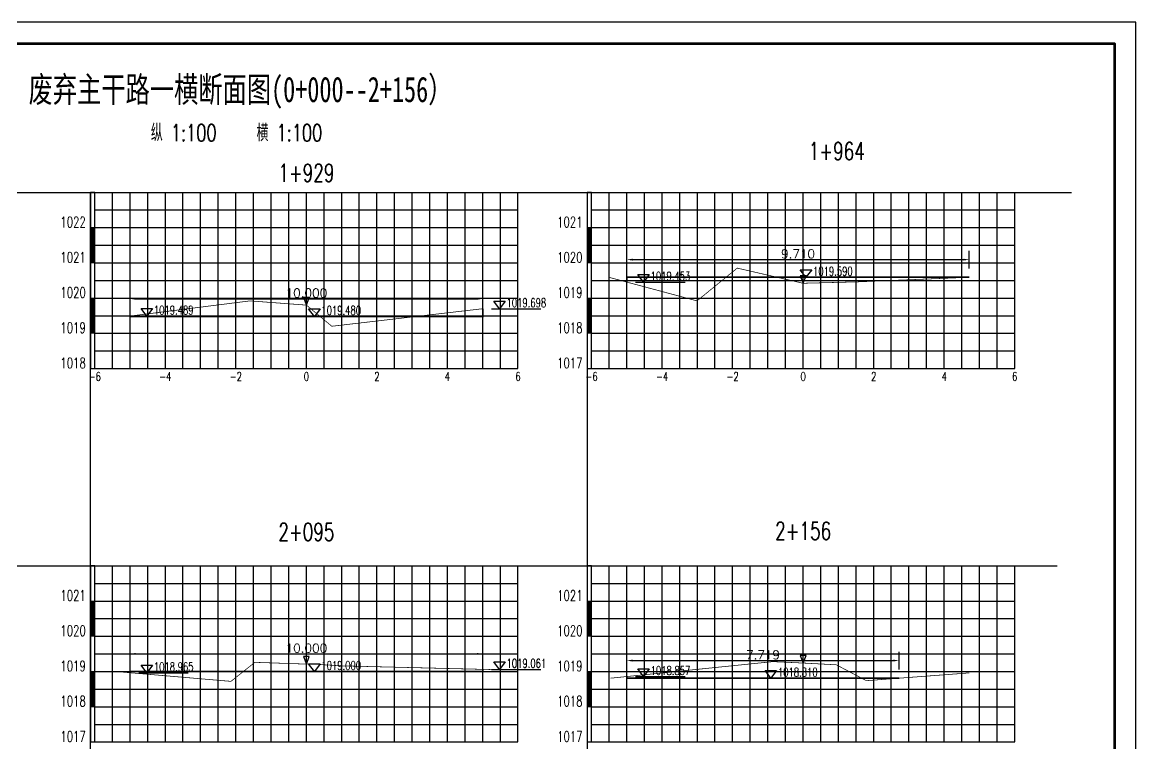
# Model space of a CAD drawing. Extents: x 695776 to 1250176, y 4443437 to 9025597.
# Drawn here: x 872910 to 904484, y 4616152 to 4636624 of the extents above; entities that cross this region are included whole.
import ezdxf
from ezdxf.enums import TextEntityAlignment as Align

# ---------------------------------------------------------------- set-up
doc = ezdxf.new("R2010")
doc.units = 0
doc.header["$LTSCALE"] = 0.5
doc.header["$PDSIZE"] = 0.2
doc.linetypes.add('ACAD_ISO07W100', pattern=[3.5, 0.5, -3])
doc.linetypes.add('CENTER2', pattern=[28.575, 19.05, -3.175, 3.175, -3.175])
doc.layers.get('0').update_dxf_attribs({"linetype": 'CONTINUOUS'})
doc.layers.get('Defpoints').update_dxf_attribs({"linetype": 'CONTINUOUS'})
for name, color, linetype in [('KEDU', 7, 'CONTINUOUS'), ('MIGE', 4, 'ACAD_ISO07W100'), ('MIGE1', 11, 'CONTINUOUS'), ('SANJIAO', 212, 'CONTINUOUS'), ('SHEJI', 1, 'CONTINUOUS'), ('YUANSHI', 2, 'CONTINUOUS'), ('YUANSHI1', 73, 'CONTINUOUS'), ('ZHOUXIAN', 20, 'CENTER2'), ('图框', 7, 'CONTINUOUS'), ('辅助线', 3, 'CONTINUOUS')]:
    doc.layers.add(name, color=color, linetype=linetype)
doc.styles.get("Standard").update_dxf_attribs({"font": 'rs.shx', "bigfont": 'hztxt.shx'})
doc.styles.add('仿宋', font='仿宋_GB2312.ttf', dxfattribs={"width": 0.7})
doc.dimstyles.get("Standard").update_dxf_attribs({"dimtxt": 0.18, "dimasz": 0.18, "dimexe": 0.18, "dimexo": 0.0625, "dimgap": 0.09, "dimtad": 0, "dimtih": 1, "dimtoh": 1, "dimdec": 4, "dimzin": 0, "dimdsep": 46, "dimtxsty": 'Standard', "dimcen": 0.09, "dimadec": 0, "dimazin": 0, "dimtfac": 1, "dimtdec": 4, "dimtofl": 0, "dimtmove": 0, "dimatfit": 3, "dimfxl": 0, "dimtolj": 1, "dimtzin": 0, "dimarcsym": 0})

# ---------------------------------------------------------------- blocks, each defined once
blk = doc.blocks.new('zhunghao')
blk.add_lwpolyline([(0, 0), (0.33, 0.86), (-0.33, 0.86), (0, 0)])
blk = doc.blocks.new('ele_sym08')
blk.add_line((0, 0), (5.6, 0))
blk.add_lwpolyline([(0.9, 0), (0.25, 0.86), (1.55, 0.86), (0.9, 0)])
at = {"width": 0.7}
blk.add_attdef('ELEVAT', (1.7, 0.18), '', height=1, dxfattribs=at)
blk = doc.blocks.new('*D588')
at = {"color": 0, "lineweight": -2}
for p, q in [((875967, 4628528), (875967, 4629028)), ((885967, 4628528), (885967, 4629028)), ((876129, 4628778), (885804, 4628778))]:
    blk.add_line(p, q, dxfattribs=at)
at = {"color": 0}
for points in [[(876129, 4628805), (876129, 4628751), (875967, 4628778)], [(885804, 4628805), (885804, 4628751), (885967, 4628778)]]:
    blk.add_solid(points, dxfattribs=at)
at = {"layer": 'Defpoints', "color": 0}
for p in [(885967, 4628778), (875967, 4628278), (885967, 4628278)]:
    blk.add_point(p, dxfattribs=at)
at = {"color": 0, "insert": (880967, 4628941), "char_height": 250, "attachment_point": 5}
blk.add_mtext('\\A1;10.000', dxfattribs=at)
blk = doc.blocks.new('bc1_100')
blk.add_lwpolyline([(0.064, 1), (-0.063, 1), (-0.063, 0), (0.064, 0)], close=True)
at = {"width": 0.7}
blk.add_attdef('BC', text='', height=0.3, dxfattribs=at).set_placement((-0.193, 0.007), align=Align.RIGHT)
blk = doc.blocks.new('bc0_100')
for p, q in [((-0.063, 1), (-0.063, 0)), ((0.063, 0), (0.063, 1))]:
    blk.add_line(p, q)
at = {"const_width": 0.126}
blk.add_lwpolyline([(0, 1), (0, 0)], dxfattribs=at)
at = {"width": 0.7}
blk.add_attdef('BC', text='', height=0.3, dxfattribs=at).set_placement((-0.193, 0.007), align=Align.RIGHT)
blk = doc.blocks.new('*D589')
at = {"color": 0, "lineweight": -2}
for p, q in [((890053, 4629638), (890053, 4630138)), ((899763, 4629638), (899763, 4630138)), ((890216, 4629888), (899601, 4629888))]:
    blk.add_line(p, q, dxfattribs=at)
at = {"color": 0}
for points in [[(890216, 4629915), (890216, 4629861), (890053, 4629888)], [(899601, 4629915), (899601, 4629861), (899763, 4629888)]]:
    blk.add_solid(points, dxfattribs=at)
at = {"layer": 'Defpoints', "color": 0}
for p in [(899763, 4629888), (890053, 4629388), (899763, 4629388)]:
    blk.add_point(p, dxfattribs=at)
at = {"color": 0, "insert": (894908, 4630051), "char_height": 250, "attachment_point": 5}
blk.add_mtext('\\A1;9.710', dxfattribs=at)
blk = doc.blocks.new('*D591')
at = {"color": 0, "lineweight": -2}
for p, q in [((875967, 4618452), (875967, 4618952)), ((885967, 4618452), (885967, 4618952)), ((876129, 4618702), (885804, 4618702))]:
    blk.add_line(p, q, dxfattribs=at)
at = {"color": 0}
for points in [[(876129, 4618729), (876129, 4618675), (875967, 4618702)], [(885804, 4618729), (885804, 4618675), (885967, 4618702)]]:
    blk.add_solid(points, dxfattribs=at)
at = {"layer": 'Defpoints', "color": 0}
for p in [(885967, 4618702), (875967, 4618202), (885967, 4618202)]:
    blk.add_point(p, dxfattribs=at)
at = {"color": 0, "insert": (880967, 4618864), "char_height": 250, "attachment_point": 5}
blk.add_mtext('\\A1;10.000', dxfattribs=at)
blk = doc.blocks.new('*D598')
at = {"color": 0, "lineweight": -2}
for p, q in [((890053, 4618262), (890053, 4618762)), ((897773, 4618262), (897773, 4618762)), ((890216, 4618512), (897610, 4618512))]:
    blk.add_line(p, q, dxfattribs=at)
at = {"color": 0}
for points in [[(890216, 4618539), (890216, 4618485), (890053, 4618512)], [(897610, 4618539), (897610, 4618485), (897773, 4618512)]]:
    blk.add_solid(points, dxfattribs=at)
at = {"layer": 'Defpoints', "color": 0}
for p in [(897773, 4618512), (890053, 4618012), (897773, 4618012)]:
    blk.add_point(p, dxfattribs=at)
at = {"color": 0, "insert": (893913, 4618674), "char_height": 250, "attachment_point": 5}
blk.add_mtext('\\A1;7.719', dxfattribs=at)

msp = doc.modelspace()

# ---------------------------------------------------------------- linework, layer by layer
at = {"layer": 'MIGE', "linetype": 'Continuous'}
for p, q in [((875466.9112, 4626798.018), (875466.9112, 4631798.018)), ((876466.9112, 4626798.018), (876466.9112, 4631798.018)), ((877466.9112, 4626798.018), (877466.9112, 4631798.018)), ((878466.9112, 4626798.018), (878466.9112, 4631798.018)), ((879466.9112, 4626798.018), (879466.9112, 4631798.018)), ((880466.9112, 4626798.018), (880466.9112, 4631798.018)), ((881466.9112, 4626798.018), (881466.9112, 4631798.018)), ((882466.9112, 4626798.018), (882466.9112, 4631798.018)), ((883466.9112, 4626798.018), (883466.9112, 4631798.018)), ((884466.9112, 4626798.018), (884466.9112, 4631798.018)), ((885466.9112, 4626798.018), (885466.9112, 4631798.018)), ((886466.9112, 4626798.018), (886466.9112, 4631798.018)), ((889553.446, 4626798.018), (889553.446, 4631798.018)), ((890553.446, 4626798.018), (890553.446, 4631798.018)), ((891553.446, 4626798.018), (891553.446, 4631798.018)), ((892553.446, 4626798.018), (892553.446, 4631798.018)), ((893553.446, 4626798.018), (893553.446, 4631798.018)), ((894553.446, 4626798.018), (894553.446, 4631798.018)), ((895553.446, 4626798.018), (895553.446, 4631798.018)), ((896553.446, 4626798.018), (896553.446, 4631798.018)), ((897553.446, 4626798.018), (897553.446, 4631798.018)), ((898553.446, 4626798.018), (898553.446, 4631798.018)), ((899553.446, 4626798.018), (899553.446, 4631798.018)), ((900553.446, 4626798.018), (900553.446, 4631798.018)), ((874966.9112, 4631298.018), (886966.9112, 4631298.018)), ((889053.446, 4631298.018), (901053.446, 4631298.018)), ((874966.9112, 4630298.018), (886966.9112, 4630298.018)), ((889053.446, 4630298.018), (901053.446, 4630298.018)), ((874966.9112, 4629298.018), (886966.9112, 4629298.018)), ((889053.446, 4629298.018), (901053.446, 4629298.018)), ((874966.9112, 4628298.018), (886966.9112, 4628298.018)), ((889053.446, 4628298.018), (901053.446, 4628298.018)), ((874966.9112, 4627298.018), (886966.9112, 4627298.018)), ((889053.446, 4627298.018), (901053.446, 4627298.018)), ((875466.9112, 4616201.7532), (875466.9112, 4621201.7532)), ((876466.9112, 4616201.7532), (876466.9112, 4621201.7532)), ((877466.9112, 4616201.7532), (877466.9112, 4621201.7532)), ((878466.9112, 4616201.7532), (878466.9112, 4621201.7532)), ((879466.9112, 4616201.7532), (879466.9112, 4621201.7532)), ((880466.9112, 4616201.7532), (880466.9112, 4621201.7532)), ((881466.9112, 4616201.7532), (881466.9112, 4621201.7532)), ((882466.9112, 4616201.7532), (882466.9112, 4621201.7532)), ((883466.9112, 4616201.7532), (883466.9112, 4621201.7532)), ((884466.9112, 4616201.7532), (884466.9112, 4621201.7532)), ((885466.9112, 4616201.7532), (885466.9112, 4621201.7532)), ((886466.9112, 4616201.7532), (886466.9112, 4621201.7532)), ((889553.446, 4616201.7532), (889553.446, 4621201.7532)), ((890553.446, 4616201.7532), (890553.446, 4621201.7532)), ((891553.446, 4616201.7532), (891553.446, 4621201.7532)), ((892553.446, 4616201.7532), (892553.446, 4621201.7532)), ((893553.446, 4616201.7532), (893553.446, 4621201.7532)), ((894553.446, 4616201.7532), (894553.446, 4621201.7532)), ((895553.446, 4616201.7532), (895553.446, 4621201.7532)), ((896553.446, 4616201.7532), (896553.446, 4621201.7532)), ((897553.446, 4616201.7532), (897553.446, 4621201.7532)), ((898553.446, 4616201.7532), (898553.446, 4621201.7532)), ((899553.446, 4616201.7532), (899553.446, 4621201.7532)), ((900553.446, 4616201.7532), (900553.446, 4621201.7532)), ((874966.9112, 4620701.7532), (886966.9112, 4620701.7532)), ((889053.446, 4620701.7532), (901053.446, 4620701.7532)), ((874966.9112, 4619701.7532), (886966.9112, 4619701.7532)), ((889053.446, 4619701.7532), (901053.446, 4619701.7532)), ((874966.9112, 4618701.7532), (886966.9112, 4618701.7532)), ((889053.446, 4618701.7532), (901053.446, 4618701.7532)), ((874966.9112, 4617701.7532), (886966.9112, 4617701.7532)), ((889053.446, 4617701.7532), (901053.446, 4617701.7532)), ((874966.9112, 4616701.7532), (886966.9112, 4616701.7532)), ((889053.446, 4616701.7532), (901053.446, 4616701.7532))]:
    msp.add_line(p, q, dxfattribs=at)
at = {"layer": 'MIGE1'}
for p, q in [((874966.9112, 4631798.018), (886966.9112, 4631798.018)), ((874966.9112, 4626798.018), (874966.9112, 4631798.018)), ((875966.9112, 4626798.018), (875966.9112, 4631798.018)), ((876966.9112, 4626798.018), (876966.9112, 4631798.018)), ((877966.9112, 4626798.018), (877966.9112, 4631798.018)), ((878966.9112, 4626798.018), (878966.9112, 4631798.018)), ((879966.9112, 4626798.018), (879966.9112, 4631798.018)), ((880966.9112, 4626798.018), (880966.9112, 4631798.018)), ((881966.9112, 4626798.018), (881966.9112, 4631798.018)), ((882966.9112, 4626798.018), (882966.9112, 4631798.018)), ((883966.9112, 4626798.018), (883966.9112, 4631798.018)), ((884966.9112, 4626798.018), (884966.9112, 4631798.018)), ((885966.9112, 4626798.018), (885966.9112, 4631798.018)), ((886966.9112, 4626798.018), (886966.9112, 4631798.018)), ((889053.446, 4631798.018), (901053.446, 4631798.018)), ((889053.446, 4626798.018), (889053.446, 4631798.018)), ((890053.446, 4626798.018), (890053.446, 4631798.018)), ((891053.446, 4626798.018), (891053.446, 4631798.018)), ((892053.446, 4626798.018), (892053.446, 4631798.018)), ((893053.446, 4626798.018), (893053.446, 4631798.018)), ((894053.446, 4626798.018), (894053.446, 4631798.018)), ((895053.446, 4626798.018), (895053.446, 4631798.018)), ((896053.446, 4626798.018), (896053.446, 4631798.018)), ((897053.446, 4626798.018), (897053.446, 4631798.018)), ((898053.446, 4626798.018), (898053.446, 4631798.018)), ((899053.446, 4626798.018), (899053.446, 4631798.018)), ((900053.446, 4626798.018), (900053.446, 4631798.018)), ((901053.446, 4626798.018), (901053.446, 4631798.018)), ((874966.9112, 4630798.018), (886966.9112, 4630798.018)), ((889053.446, 4630798.018), (901053.446, 4630798.018)), ((874966.9112, 4629798.018), (886966.9112, 4629798.018)), ((889053.446, 4629798.018), (901053.446, 4629798.018)), ((874966.9112, 4628798.018), (886966.9112, 4628798.018)), ((889053.446, 4628798.018), (901053.446, 4628798.018)), ((874966.9112, 4627798.018), (886966.9112, 4627798.018)), ((889053.446, 4627798.018), (901053.446, 4627798.018)), ((874966.9112, 4626798.018), (886966.9112, 4626798.018)), ((889053.446, 4626798.018), (901053.446, 4626798.018)), ((874966.9112, 4621201.7532), (886966.9112, 4621201.7532)), ((874966.9112, 4616201.7532), (874966.9112, 4621201.7532)), ((875966.9112, 4616201.7532), (875966.9112, 4621201.7532)), ((876966.9112, 4616201.7532), (876966.9112, 4621201.7532)), ((877966.9112, 4616201.7532), (877966.9112, 4621201.7532)), ((878966.9112, 4616201.7532), (878966.9112, 4621201.7532)), ((879966.9112, 4616201.7532), (879966.9112, 4621201.7532)), ((880966.9112, 4616201.7532), (880966.9112, 4621201.7532)), ((881966.9112, 4616201.7532), (881966.9112, 4621201.7532)), ((882966.9112, 4616201.7532), (882966.9112, 4621201.7532)), ((883966.9112, 4616201.7532), (883966.9112, 4621201.7532)), ((884966.9112, 4616201.7532), (884966.9112, 4621201.7532)), ((885966.9112, 4616201.7532), (885966.9112, 4621201.7532)), ((886966.9112, 4616201.7532), (886966.9112, 4621201.7532)), ((889053.446, 4621201.7532), (901053.446, 4621201.7532)), ((889053.446, 4616201.7532), (889053.446, 4621201.7532)), ((890053.446, 4616201.7532), (890053.446, 4621201.7532)), ((891053.446, 4616201.7532), (891053.446, 4621201.7532)), ((892053.446, 4616201.7532), (892053.446, 4621201.7532)), ((893053.446, 4616201.7532), (893053.446, 4621201.7532)), ((894053.446, 4616201.7532), (894053.446, 4621201.7532)), ((895053.446, 4616201.7532), (895053.446, 4621201.7532)), ((896053.446, 4616201.7532), (896053.446, 4621201.7532)), ((897053.446, 4616201.7532), (897053.446, 4621201.7532)), ((898053.446, 4616201.7532), (898053.446, 4621201.7532)), ((899053.446, 4616201.7532), (899053.446, 4621201.7532)), ((900053.446, 4616201.7532), (900053.446, 4621201.7532)), ((901053.446, 4616201.7532), (901053.446, 4621201.7532)), ((874966.9112, 4620201.7532), (886966.9112, 4620201.7532)), ((889053.446, 4620201.7532), (901053.446, 4620201.7532)), ((874966.9112, 4619201.7532), (886966.9112, 4619201.7532)), ((889053.446, 4619201.7532), (901053.446, 4619201.7532)), ((874966.9112, 4618201.7532), (886966.9112, 4618201.7532)), ((889053.446, 4618201.7532), (901053.446, 4618201.7532)), ((874966.9112, 4617201.7532), (886966.9112, 4617201.7532)), ((889053.446, 4617201.7532), (901053.446, 4617201.7532)), ((874966.9112, 4616201.7532), (886966.9112, 4616201.7532)), ((889053.446, 4616201.7532), (901053.446, 4616201.7532))]:
    msp.add_line(p, q, dxfattribs=at)
at = {"layer": 'SHEJI', "const_width": 50}
for points in [[(890053.446, 4629251.338), (890053.446, 4629388.018), (892864.7363, 4629388.018), (894314.1436, 4629388.018), (895053.446, 4629388.018), (899763.446, 4629388.018)], [(875966.9112, 4628286.894), (875966.9112, 4628278.018), (880966.9112, 4628278.018), (881350.9112, 4628278.018), (884094.9112, 4628278.018), (885966.9112, 4628278.018), (885966.9112, 4628495.6924)], [(875966.9112, 4618166.6462), (875966.9112, 4618201.7532), (879179.5038, 4618201.7532), (880966.9112, 4618201.7532), (885966.9112, 4618201.7532), (885966.9112, 4618263.0731)], [(890053.446, 4618058.7532), (890053.446, 4618011.7532), (895053.446, 4618011.7532), (896711.2237, 4618011.7532), (897772.5369, 4618011.7532)]]:
    msp.add_lwpolyline(points, dxfattribs=at)
at = {"layer": 'YUANSHI', "const_width": 20}
for points in [[(892864.7363, 4629388.018), (893183.446, 4629648.018), (894314.1436, 4629388.018)], [(889543.446, 4629388.018), (890053.446, 4629251.338)], [(875966.9112, 4628286.894), (879366.9112, 4628718.018), (880966.9112, 4628598.018), (881350.9112, 4628278.018)], [(875896.9112, 4628278.018), (875966.9112, 4628286.894)], [(884094.9112, 4628278.018), (885966.9112, 4628495.6924)], [(885966.9112, 4628495.6924), (885986.9112, 4628498.018)], [(879179.5038, 4618201.7532), (879506.9112, 4618461.7532), (880966.9112, 4618411.7532), (881316.9112, 4618401.7532), (881956.9112, 4618361.7532), (885966.9112, 4618263.0731)], [(890053.446, 4618058.7532), (894193.446, 4618481.7532), (895053.446, 4618441.7532), (895993.446, 4618391.7532), (896711.2237, 4618011.7532)], [(875556.9112, 4618201.7532), (875966.9112, 4618166.6462)], [(885966.9112, 4618263.0731), (886426.9112, 4618251.7532)], [(897772.5369, 4618011.7532), (899763.446, 4618161.7532)], [(889593.446, 4618011.7532), (890053.446, 4618058.7532)]]:
    msp.add_lwpolyline(points, dxfattribs=at)
at = {"layer": 'YUANSHI1', "const_width": 20}
for points in [[(890053.446, 4629251.338), (892043.446, 4628718.018), (892864.7363, 4629388.018)], [(894314.1436, 4629388.018), (895053.446, 4629218.018), (896603.446, 4629258.018), (899763.446, 4629388.018)], [(881350.9112, 4628278.018), (881686.9112, 4627998.018), (884094.9112, 4628278.018)], [(875966.9112, 4618166.6462), (878826.9112, 4617921.7532), (879179.5038, 4618201.7532)], [(896711.2237, 4618011.7532), (896843.446, 4617941.7532), (897772.5369, 4618011.7532)]]:
    msp.add_lwpolyline(points, dxfattribs=at)
at = {"layer": 'ZHOUXIAN'}
for p, q in [((895053.446, 4628218.018), (895053.446, 4630148.018)), ((880966.9112, 4627498.018), (880966.9112, 4629218.018)), ((880966.9112, 4617421.7532), (880966.9112, 4618961.7532)), ((895053.446, 4617441.7532), (895053.446, 4618981.7532))]:
    msp.add_line(p, q, dxfattribs=at)
at = {"layer": '图框', "linetype": 'Continuous', "lineweight": -2, "flags": 128}
msp.add_lwpolyline([(854084.361, 4636624.2316), (854084.361, 4600984.2316), (904484.361, 4600984.2316), (904484.361, 4636624.2316), (854084.361, 4636624.2316)], dxfattribs=at)
at = {"layer": '图框', "linetype": 'Continuous', "lineweight": 60, "flags": 128}
msp.add_lwpolyline([(857084.361, 4636024.2316), (903884.361, 4636024.2316), (903884.361, 4601584.2316), (857084.361, 4601584.2316), (857084.361, 4636024.2316)], dxfattribs=at)
at = {"layer": '辅助线'}
for points in [[(859800.2452, 4631798.018), (902665.7583, 4631798.018)], [(874840.7157, 4611415.4696), (874840.7157, 4631798.018)], [(888927.2504, 4631798.018), (888927.2504, 4611120.6194)], [(859800.2452, 4621201.7532), (902255.5868, 4621201.7532)]]:
    msp.add_lwpolyline(points, dxfattribs=at)

# ---------------------------------------------------------------- block references
at = {"xscale": 250, "yscale": 250, "zscale": 250}
for p, values in [((890303.446, 4629251.338), {'ELEVAT': '1019.453'}), ((894908.446, 4629388.018), {'ELEVAT': '1019.590'}), ((876216.9112, 4628286.894), {'ELEVAT': '1019.489'}), ((880966.9112, 4628278.018), {'ELEVAT': '1019.480'}), ((886216.9112, 4628495.6924), {'ELEVAT': '1019.698'}), ((876216.9112, 4618166.6462), {'ELEVAT': '1018.965'}), ((880966.9112, 4618201.7532), {'ELEVAT': '1019.000'}), ((886216.9112, 4618263.0731), {'ELEVAT': '1019.061'}), ((890303.446, 4618058.7532), {'ELEVAT': '1018.857'}), ((893912.9914, 4618011.7532), {'ELEVAT': '1018.810'})]:
    msp.add_blockref('ele_sym08', p, dxfattribs=at).add_auto_attribs(values)
at = {"layer": 'KEDU', "xscale": 1000, "yscale": 1000, "zscale": 1000}
for name, p, values in [('bc1_100', (874903.6632, 4630798.018), {'BC': '1022'}), ('bc1_100', (888990.198, 4630798.018), {'BC': '1021'}), ('bc0_100', (874903.6632, 4629798.018), {'BC': '1021'}), ('bc0_100', (888990.198, 4629798.018), {'BC': '1020'}), ('bc1_100', (874903.6632, 4628798.018), {'BC': '1020'}), ('bc1_100', (888990.198, 4628798.018), {'BC': '1019'}), ('bc0_100', (874903.6632, 4627798.018), {'BC': '1019'}), ('bc0_100', (888990.198, 4627798.018), {'BC': '1018'}), ('bc1_100', (874903.6632, 4626798.018), {'BC': '1018'}), ('bc1_100', (888990.198, 4626798.018), {'BC': '1017'}), ('bc1_100', (874903.6632, 4620201.7532), {'BC': '1021'}), ('bc1_100', (888990.198, 4620201.7532), {'BC': '1021'}), ('bc0_100', (874903.6632, 4619201.7532), {'BC': '1020'}), ('bc0_100', (888990.198, 4619201.7532), {'BC': '1020'}), ('bc1_100', (874903.6632, 4618201.7532), {'BC': '1019'}), ('bc1_100', (888990.198, 4618201.7532), {'BC': '1019'}), ('bc0_100', (874903.6632, 4617201.7532), {'BC': '1018'}), ('bc0_100', (888990.198, 4617201.7532), {'BC': '1018'}), ('bc1_100', (874903.6632, 4616201.7532), {'BC': '1017'}), ('bc1_100', (888990.198, 4616201.7532), {'BC': '1017'})]:
    msp.add_blockref(name, p, dxfattribs=at).add_auto_attribs(values)
at = {"layer": 'SANJIAO', "xscale": 250, "yscale": 250, "zscale": 250}
for p in [(895053.446, 4629218.018), (880966.9112, 4628598.018), (880966.9112, 4618411.7532), (895053.446, 4618441.7532)]:
    msp.add_blockref('zhunghao', p, dxfattribs=at)

# ---------------------------------------------------------------- texts
at = {"width": 0.7}
for s, p in [('1+964', (896007.3817, 4632718.018)), ('1+929', (880966.9112, 4632098.018)), ('2+095', (880966.9112, 4621911.7532)), ('2+156', (895053.446, 4621941.7532))]:
    msp.add_text(s, height=500, dxfattribs=at).set_placement(p, align=Align.CENTER)
at = {"layer": 'KEDU', "width": 0.7}
for s, p in [('-6', (874966.9112, 4626448.018)), ('-4', (876966.9112, 4626448.018)), ('-2', (878966.9112, 4626448.018)), ('0', (880966.9112, 4626448.018)), ('0', (880966.9112, 4626448.018)), ('2', (882966.9112, 4626448.018)), ('4', (884966.9112, 4626448.018)), ('6', (886966.9112, 4626448.018)), ('-6', (889053.446, 4626448.018)), ('-4', (891053.446, 4626448.018)), ('-2', (893053.446, 4626448.018)), ('0', (895053.446, 4626448.018)), ('0', (895053.446, 4626448.018)), ('2', (897053.446, 4626448.018)), ('4', (899053.446, 4626448.018)), ('6', (901053.446, 4626448.018))]:
    msp.add_text(s, height=250, dxfattribs=at).set_placement(p, align=Align.CENTER)
at = {"layer": '图框', "style": '仿宋', "width": 0.7}
msp.add_text('废弃主干路一横断面图(0+000--2+156）', height=720, dxfattribs=at).set_placement((879099.3336, 4634358.4575), align=Align.CENTER)
at = {"layer": '图框', "width": 0.7}
for p in [(878986.0251, 4633249.2915), (878986.0277, 4633249.292)]:
    msp.add_text('纵 1:100    横 1:100', height=480, dxfattribs=at).set_placement(p, align=Align.CENTER)

# ---------------------------------------------------------------- dimensions: what is measured, and where the dimension line sits
for base, p1, p2, picture, middle in [((899763.446, 4629888.018), (890053.446, 4629388.018), (899763.446, 4629388.018), '*D589', (894908.446, 4630050.518)), ((885966.9112, 4628778.018), (875966.9112, 4628278.018), (885966.9112, 4628278.018), '*D588', (880966.9112, 4628940.518)), ((885966.9112, 4618701.7532), (875966.9112, 4618201.7532), (885966.9112, 4618201.7532), '*D591', (880966.9112, 4618864.2532)), ((897772.5369, 4618511.7532), (890053.446, 4618011.7532), (897772.5369, 4618011.7532), '*D598', (893912.9914, 4618674.2532))]:
    dim = msp.add_linear_dim(base=base, p1=p1, p2=p2, dimstyle='Standard', override={"dimtxt": 250, "dimasz": 162.5, "dimexe": 250, "dimexo": 250, "dimgap": 37.5, "dimtad": 1, "dimtih": 0, "dimtoh": 0, "dimdec": 3, "dimlfac": 0.001})
    dim.commit()
    dim.dimension.update_dxf_attribs({"geometry": picture, "text_midpoint": middle})

doc.saveas('drawing.dxf')
